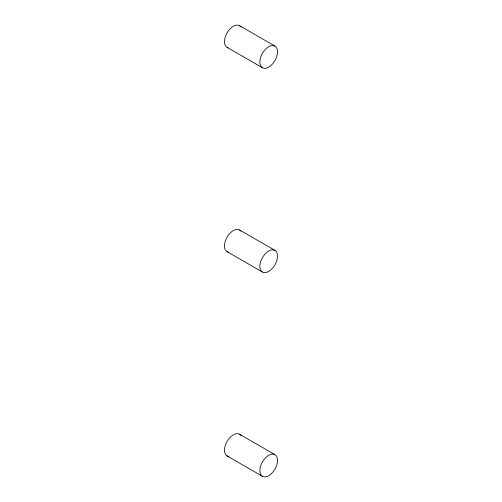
<?xml version="1.0" encoding="UTF-8"?>
<svg xmlns="http://www.w3.org/2000/svg" width="502" height="502" viewBox="0 0 502 502"><rect width="100%" height="100%" fill="white"/><g stroke="black" fill="none" stroke-linecap="round" stroke-linejoin="round"><path stroke-width="0.75" d="M239.561 25.665L274.945 46.096A12.512 7.223 -60 0 1 270.98 65.473A12.512 7.223 -60 0 1 260.149 59.217A12.512 7.223 -60 0 1 274.945 46.096M227.055 47.332L262.439 67.764M239.561 229.954L274.945 250.379A12.512 7.223 -60 0 1 270.98 269.756A12.512 7.223 -60 0 1 260.149 263.506A12.512 7.223 -60 0 1 274.945 250.379M227.055 251.621L262.439 272.046M239.561 434.236L274.945 454.668A12.512 7.223 -60 0 1 270.98 474.045A12.512 7.223 -60 0 1 260.149 467.789A12.512 7.223 -60 0 1 274.945 454.668M227.055 455.904L262.439 476.335M228.887 456.469A12.512 7.223 -60 0 1 227.055 441.459A12.512 7.223 -60 0 1 240.966 435.541M228.234 47.797A12.512 7.223 -60 0 1 227.331 32.423A12.512 7.223 -60 0 1 240.966 26.97M228.234 252.086A12.512 7.223 -60 0 1 227.331 236.706A12.512 7.223 -60 0 1 240.966 231.259"/></g></svg>
